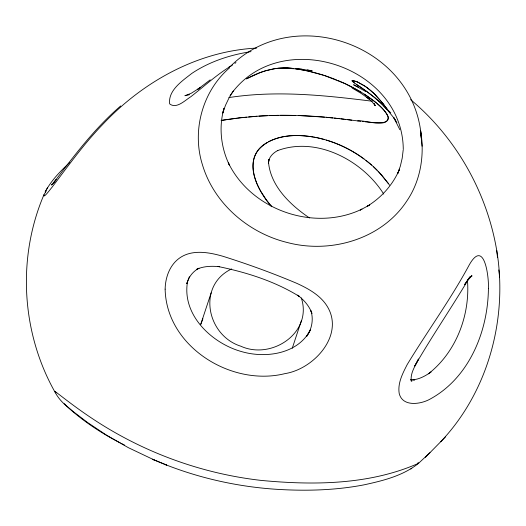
<?xml version="1.0" encoding="UTF-8"?>
<svg xmlns="http://www.w3.org/2000/svg" width="526" height="526" viewBox="0 0 526 526"><rect width="100%" height="100%" fill="white"/><g stroke="black" fill="none" stroke-linecap="round" stroke-linejoin="round"><path stroke-width="0.79" d="M403.192 149.943L402.219 158.083L400.365 166.045L397.663 173.751L399.517 169.168C393.067 184.6 381.455 197.598 367.214 206.277L369.739 204.923L360.33 209.986M269.056 159.404L268.444 163.218L269.056 159.404L268.931 160.095C270.2 155.67 273.908 152.56 277.82 150.456L277.353 150.692C316.553 135.945 362.69 160.489 383.75 194.094M231.611 268.931C196.665 285.572 206.751 335.503 240.855 346.22C271.442 360.211 312.885 332.833 301.313 297.926M211.156 292.85L200.722 324.404L202.924 318.769M292.252 348.278L301.411 320.577M186.908 283.54L187.493 281.897C181.812 315.061 211.952 343.452 241.717 351.638C265.821 358.653 298.347 354.011 310.61 329.486L306.592 336.469C311.885 329.131 313.726 319.433 310.925 310.761L311.951 313.489C309.36 305.968 303.877 299.886 297.624 295.145L299.458 296.526C274.776 281.2 246.365 272.284 218.034 266.498L219.704 266.715C212.044 265.939 204.035 266.044 196.875 269.2L199.006 268.227C192.989 271.331 188.591 276.998 186.908 283.54L189.36 276.748M46.058 191.346L43.954 194.725C17.141 257.464 21.31 331.913 54.612 391.423L55.973 392.896M43.954 194.725C42.737 199.722 51.088 188.19 51.732 187.644C67.9 166.354 83.443 144.472 102.031 125.168C142.119 82.194 197.217 51.121 256.701 48.07M47.702 187.348L45.17 191.99C51.147 180.569 60.391 171.154 69.78 162.475M467.068 281.108L464.649 284.592L469.797 276.998C452.038 307.026 432.181 335.798 414.771 366.017L418.525 358.995C415.29 365.918 410.05 373.223 411.312 381.232L410.964 379.43L412.049 380.969L411.01 379.496M233.34 90.985L229.014 97.961L225.476 105.338L222.774 113.044L224.023 108.251C218.579 127.062 220.907 147.648 229.454 165.164L228.291 162.712C251.25 210.308 314.463 232.084 361.967 209.111L360.225 210.045M230.059 95.535L230.875 94.397M231.282 93.832C280.66 26.024 402.646 65.579 403.271 149.312M440.735 441.728C488.325 391.469 508.031 318.164 496.715 250.33C486.859 192.089 455.95 137.503 410.589 99.618M467.272 280.792L471.96 275.709L470.047 276.9L471.875 276.137L470.461 276.466M120.388 442.971C100.591 432.839 81.931 420.32 65.586 405.211C61.049 401.318 57.327 396.683 54.612 391.37C56.433 392.238 57.952 393.737 59.616 394.888C69.682 402.666 79.88 410.28 90.465 417.335C141.205 451.532 200.156 473.446 260.962 480.389C313.489 485.399 369.449 484.979 418.538 463.327L429.972 452.656M425.356 457.364L445.568 436.797M120.71 105.93C94.581 128.364 73.85 155.998 53.225 183.344L56.302 179.491L51.416 185.014L52.659 184.251M229.527 67.867C202.411 91.195 191.694 130.764 202.431 164.737C213.95 203.509 248.43 233.018 287.249 242.499C330.558 254.038 381.948 239.238 407.019 200.708C420.747 180.411 424.738 154.782 420.642 130.862C409.077 44.033 294.501 4.339 231.571 65.237M234.944 63.363L235.957 62.574M210.236 79.84L197.664 89.374L199.9 87.816M165.269 464.543L166.624 465.083C201.077 478.482 237.555 486.53 274.414 489.16L275.565 489.239C305.027 491.139 334.806 490.462 363.867 484.88C382.954 480.725 403.021 475.846 418.538 463.327L418.742 462.913L417.887 462.854M410.839 469.008L411.766 468.318M200.459 87.428L191.188 93.299L184.902 95.712L189.472 94.7M231.243 65.855C216.712 74.646 204.252 86.264 190.905 96.659C185.067 100.275 176.414 109.309 169.661 103.885C167.925 90.36 182.423 80.787 191.826 73.41C209.039 61.858 229.139 55.191 249.495 51.883M313.049 136.957C294.494 133.985 272.383 134.735 258.825 149.463C248.62 161.475 253.354 178.899 260.705 191.07M267.228 142.487C240.967 156.899 256.51 190.031 271.462 206.402M229.034 66.999L232.499 65.033M246.267 78.946L260.1 72.608M247.233 78.42C258.371 72.437 270.726 68.275 283.442 67.854M268.51 141.764C285.855 132.993 306.559 134.63 324.785 139.627M261.185 72.213L265.393 70.852M265.9 70.708L274.184 68.807M383.23 122.492C396.019 119.981 381.153 107.166 377.116 103.589M274.592 68.735L277.61 68.308M221.104 120.454L225.904 119.704M221.315 120.421L238.758 117.975L256.944 116.266M250.258 51.765L251.014 51.647M226.864 119.56L236.582 118.238M228.869 97.58C276.525 90.196 324.726 95.278 372.198 101.229M237.574 118.113L240.56 117.765M278.03 68.255L286.775 67.821L293.206 68.446L288.478 68.479M241.565 117.653L243.577 117.436M244.59 117.331L246.628 117.134M382.402 122.604L375.288 122.709L365.077 121.802M248.673 116.936C280.983 113.886 313.568 115.339 345.72 119.422M259.035 116.128L267.471 115.667M269.595 115.582L278.109 115.352M283.764 67.841L286.788 67.821M280.246 115.319L295.132 115.424M279.891 68.36L276.459 68.4L286.479 68.426M280.365 68.36L280.825 68.36M281.279 68.36L281.732 68.36M282.179 68.36L287.183 68.446M291.279 68.544L293.212 68.452L287.347 67.834M291.036 68.538L290.128 68.518M286.913 68.439L287.853 68.459M287.59 68.452L289.925 68.511M298.696 115.529L324.463 117.14M289.07 68.492L302.194 69.189M411.542 379.647L414.725 379.923L413.009 379.805C419.669 379.187 425.639 375.781 431.018 372.007L428.44 373.795C456.312 352.019 470.297 314.758 467.43 279.931M326.146 117.291L332.794 117.949M334.444 118.12L336.081 118.297M337.712 118.481L339.329 118.666M340.94 118.85L344.135 119.231M362.282 121.48L363.69 121.644M345.326 119.376L351.73 120.165M360.856 121.302L347.292 119.612M357.654 120.908C363.703 119.54 388.872 129.172 388.103 116.772C383.329 106.633 373.138 100.387 364.262 94.161M298.235 68.801L312.161 70.806L307.362 69.951M295.388 68.689C309.492 70.8 323.332 74.607 336.561 79.932M295.112 68.63L307.848 71.003L323.273 75.159M313.838 137.095L316.987 137.707M317.776 137.871C334.437 141.54 350.257 148.825 363.985 158.937M326.33 140.08C345.326 145.814 362.94 156.163 377.057 170.122M324.785 75.639L344.931 83.568L360.843 92.03M154.125 459.928L128.265 447.626L106.383 435.074L87.605 422.529L73.114 411.483L64.192 403.896L65.513 404.494M357.272 81.885L352.104 80.563L353.972 80.708L357.614 82.043L365.629 86.599M337.994 80.524C351.69 86.257 364.873 93.51 376.366 102.958M357.614 82.043L364.505 85.843L370.712 90.492M358.298 87.099L353.584 84.752L365.84 91.583M121.815 443.707L124.675 445.174M309.498 217.948C290.654 205.225 270.772 186.434 268.549 162.547M352.183 88.033L361.487 93.602L369.541 99.368L367.049 97.251M357.923 85.409L359.383 86.389M356.917 84.732L357.246 84.956M359.929 86.757L360.803 87.342M361.25 87.645L353.722 82.503L352.012 80.787L354.36 82.97M360.935 87.434L367.838 92.287M361.697 87.954L362.618 88.585M363.085 88.901L363.558 89.229M364.025 89.558L364.505 89.887M366.017 86.869L367.378 87.849M364.978 90.229L365.458 90.564M365.932 90.906L374.604 97.553L382.455 104.602M368.312 92.642L368.785 92.99M367.569 87.987L375.222 94.66L382.395 102.813M369.252 93.339L369.712 93.687M369.942 93.865L370.626 94.384M370.85 94.562L371.52 95.074M365.945 160.41L371.586 165.032M371.737 95.252L372.388 95.758M372.599 95.929L373.236 96.436M373.447 96.606L374.071 97.119M374.282 97.29L374.9 97.803M375.11 97.974L377.747 100.236M370.896 90.65L371.632 91.287M366.984 97.218L371.698 101.327L375.262 105.713L374.216 103.596L374.939 105.226M371.823 91.452L373.131 92.642M378.168 100.604L379.331 101.649M379.706 101.998L380.074 102.333M373.381 166.624L381.6 174.921L389.608 185.211M380.436 102.675L385.867 108.086M373.499 92.99L373.874 93.339M374.249 93.7L382.902 103.471M382.389 104.536L390.818 112.899M383.881 106.028L385.203 107.389M378.194 171.266L388.523 183.633M386.485 108.744L387.031 109.263L385.788 108.008M386.137 108.382L393.29 117.206L396.913 122.683M271.738 206.731L266.103 199.466L261.047 191.661M382.711 103.214L383.618 104.398M383.198 103.852L384.059 104.983M383.881 104.753L384.467 105.542M384.302 105.312L384.664 105.805M384.69 105.838L385.21 106.554M385.21 106.554L386.544 108.455M385.966 107.613L386.209 107.968M386.525 108.422L386.886 108.967M386.584 108.514L386.827 108.882M395.782 120.73L393.658 117.37L399.826 129.659M420.695 133.624L421.004 135.511M421.102 136.135L421.714 141.172M496.715 250.33L497.484 257.24M498.812 269.917L499.608 277.097M421.582 140.731L420.642 130.862L422.062 146.208M488.411 288.57C488.016 331.216 469.271 377.484 430.61 398.807C421.214 404.349 402.449 407.321 399.188 393.382C397.551 383.125 402.692 373.355 407.229 364.511C427.559 330.992 450.782 299.248 469.389 264.657C484.65 237.897 489.095 278.478 488.411 288.57M165.138 289.129C166.282 346.7 231.447 387.005 284.98 373.611C315.357 368.851 347.489 331.893 324.641 302.647C317.52 293.686 307.118 288.097 296.901 283.389C272.797 273.211 248.154 264.223 223.202 256.366C208.776 252.164 190.931 248.87 178.196 259.081C169.273 266.241 165.361 277.984 165.138 289.129M166.624 465.083L152.468 459.257L166.624 465.083"/></g></svg>
